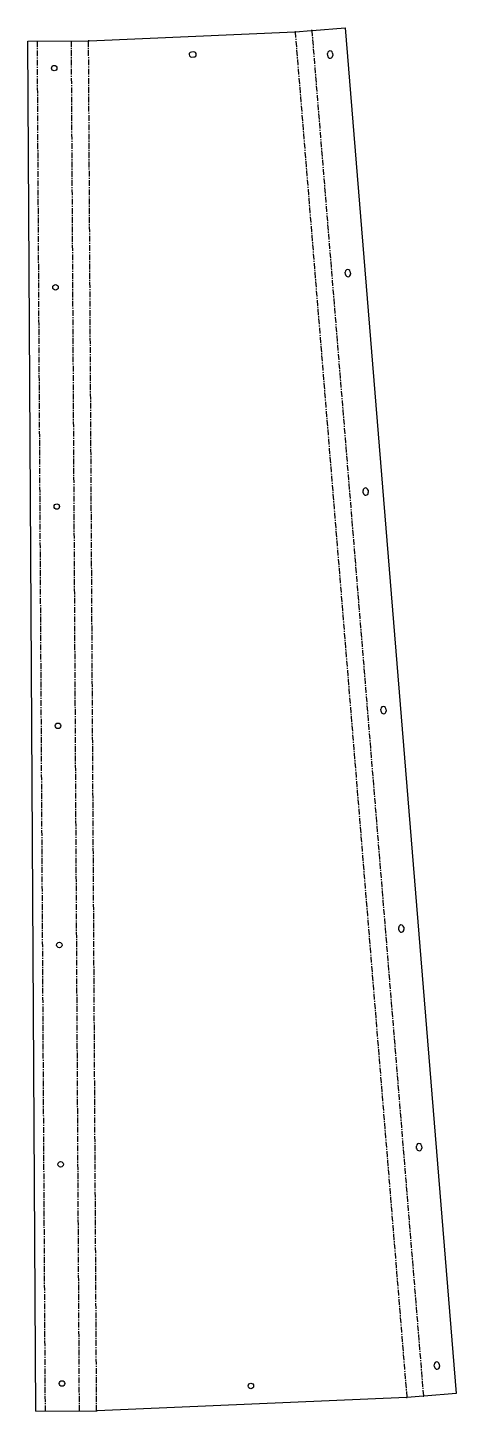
# Model space of a CAD drawing. Header units: millimetres. Extents: x -192 to 746, y -6832 to -3803.
import ezdxf

# ---------------------------------------------------------------- set-up
doc = ezdxf.new("R2010")
doc.units = ezdxf.units.MM
doc.linetypes.add('CENTERX2', pattern=[20.32, 12.7, -2.54, 2.54, -2.54])

msp = doc.modelspace()

# ---------------------------------------------------------------- linework, layer by layer
at = {"color": 7, "linetype": 'Continuous', "lineweight": 25}
for p, q in [((-58, -3831.3), (392.3, -3811.6)), ((394.1, -3811.5), (392.3, -3811.6)), ((394.1, -3811.5), (428.6, -3808.7)), ((430.5, -3808.5), (428.6, -3808.7)), ((430.5, -3808.5), (502.6, -3802.7)), ((502.6, -3802.7), (746, -6792.8)), ((-192.3, -3832.1), (-59.9, -3831.4)), ((-174.7, -6832.1), (-192.3, -3832.1)), ((-58, -3831.3), (-59.9, -3831.4)), ((171.1, -3855.8), (166.1, -3856)), ((166.6, -3867), (171.6, -3866.8)), ((464.4, -3864.5), (464, -3859.5)), ((475, -3858.6), (475.4, -3863.6)), ((503.4, -4342.9), (503, -4337.9)), ((514, -4337), (514.4, -4342)), ((542.4, -4821.3), (541.9, -4816.3)), ((552.9, -4815.4), (553.3, -4820.4)), ((581.3, -5299.7), (580.9, -5294.7)), ((591.9, -5293.8), (592.3, -5298.8)), ((620.3, -5778.1), (619.9, -5773.1)), ((630.8, -5772.3), (631.2, -5777.2)), ((659.2, -6256.5), (658.8, -6251.6)), ((669.8, -6250.7), (670.2, -6255.7)), ((698.2, -6735), (697.8, -6730)), ((708.7, -6729.1), (709.1, -6734.1)), ((636.7, -6801.6), (-40.5, -6831.3)), ((636.7, -6801.6), (638.6, -6801.5)), ((673.1, -6798.7), (638.6, -6801.5)), ((673.1, -6798.7), (675, -6798.6)), ((746, -6792.8), (675, -6798.6)), ((-174.7, -6832.1), (-42.3, -6831.3)), ((-42.3, -6831.3), (-40.5, -6831.3))]:
    msp.add_line(p, q, dxfattribs=at)
at = {"color": 7, "linetype": 'CENTERX2'}
for p, q in [((393.2, -3811.6), (637.7, -6801.6)), ((429.6, -3808.6), (674, -6798.6)), ((-153.5, -6832), (-171.1, -3832)), ((-79, -6831.5), (-96.5, -3831.6)), ((-41.4, -6831.3), (-59, -3831.3))]:
    msp.add_line(p, q, dxfattribs=at)
at = {"color": 7, "linetype": 'Continuous', "lineweight": 25}
for centre in [(-134.2, -3891.2), (-131.4, -4371.2), (-128.6, -4851.2), (-125.8, -5331.2), (-123, -5811.2), (-120.2, -6291.2), (-117.3, -6771.2), (296.4, -6776.5)]:
    msp.add_circle(centre, 6, dxfattribs=at)
for centre, start, end in [((166.4, -3861.5), 92.504, 272.504), ((171.4, -3861.3), 272.504, 92.504), ((469.5, -3859), 4.6654, 184.6654), ((469.9, -3864), 184.6654, 4.6654), ((508.5, -4337.5), 4.6654, 184.6654), ((508.9, -4342.4), 184.6654, 4.6654), ((547.4, -4815.9), 4.6654, 184.6654), ((547.8, -4820.9), 184.6654, 4.6654), ((586.4, -5294.3), 4.6654, 184.6654), ((586.8, -5299.3), 184.6654, 4.6654), ((625.3, -5772.7), 4.6654, 184.6654), ((625.7, -5777.7), 184.6654, 4.6654), ((664.3, -6251.1), 4.6654, 184.6654), ((664.7, -6256.1), 184.6654, 4.6654), ((703.2, -6729.5), 4.6654, 184.6654), ((703.7, -6734.5), 184.6654, 4.6654)]:
    msp.add_arc(centre, 5.5, start, end, dxfattribs=at)

doc.saveas('drawing.dxf')
